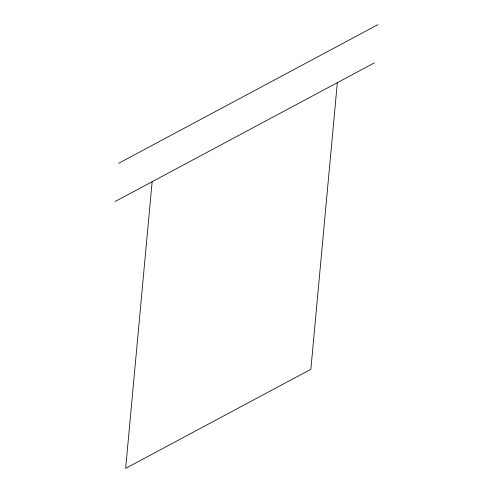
<?xml version="1.0" encoding="UTF-8"?>
<svg xmlns="http://www.w3.org/2000/svg" width="493" height="493" viewBox="0 0 493 493"><rect width="100%" height="100%" fill="white"/><g stroke="black" fill="none" stroke-linecap="round" stroke-linejoin="round"><path stroke-width="0.74" d="M152.134 181.72L125.66 468.35L310.861 369.306L337.335 82.676M118.622 163.306L377.909 24.65M115.091 201.526L374.378 62.87"/></g></svg>
